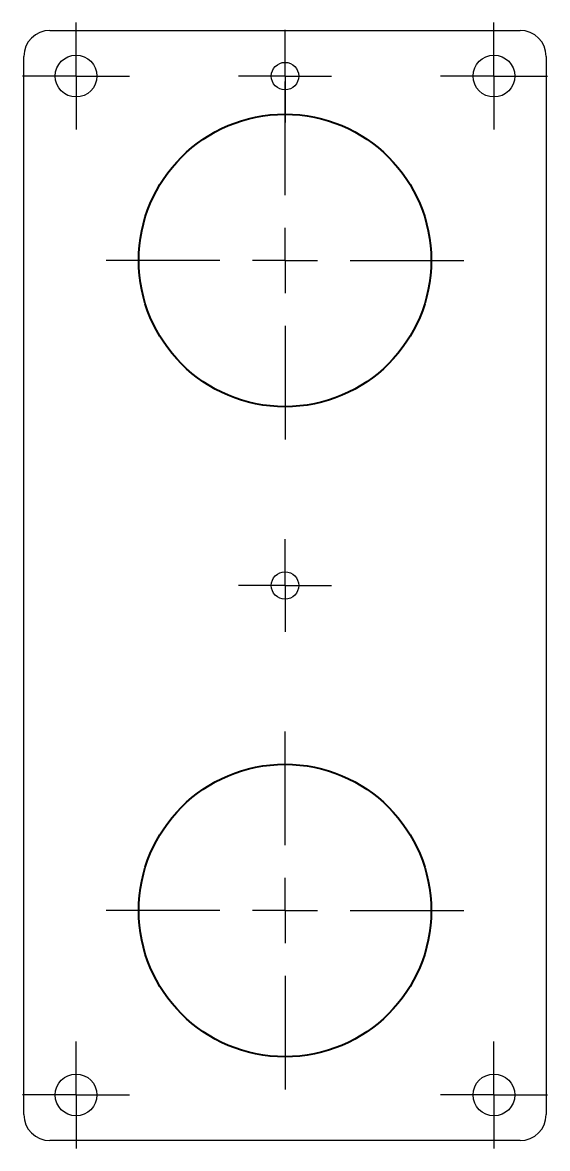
# Model space of a CAD drawing. Header units: millimetres. Extents: x 152.3 to 192.5, y 90.6 to 176.8.
import ezdxf

# ---------------------------------------------------------------- set-up
doc = ezdxf.new("R2010")
doc.units = ezdxf.units.MM
doc.layers.add('图框', color=7, linetype='Continuous')
doc.layers.add('标注层', color=4, linetype='Continuous', lineweight=40)
doc.layers.add('粗实线层', color=7, linetype='Continuous', lineweight=40)

# ---------------------------------------------------------------- blocks, each defined once
blk = doc.blocks.new('SW_CENTERMARKSYMBOL_0')
at = {"layer": '图框', "color": 0}
for p, q in [((0, 5), (0, 13.7)), ((0, 0), (0, 2.5)), ((-5, 0), (-13.7, 0)), ((0, 0), (-2.5, 0)), ((0, 0), (0, -2.5)), ((0, 0), (2.5, 0)), ((5, 0), (13.7, 0)), ((0, -5), (0, -13.7))]:
    blk.add_line(p, q, dxfattribs=at)
blk = doc.blocks.new('SW_CENTERMARKSYMBOL_1')
at = {"layer": '图框', "color": 0}
for p, q in [((0, 5), (0, 13.7)), ((0, 0), (0, 2.5)), ((-5, 0), (-13.7, 0)), ((0, 0), (-2.5, 0)), ((0, 0), (0, -2.5)), ((0, 0), (2.5, 0)), ((5, 0), (13.7, 0)), ((0, -5), (0, -13.7))]:
    blk.add_line(p, q, dxfattribs=at)
blk = doc.blocks.new('SW_CENTERMARKSYMBOL_2')
at = {"layer": '图框', "color": 0}
for p, q in [((0, 2.5), (0, 4.1)), ((0, 0), (0, 2.5)), ((-2.5, 0), (-4.1, 0)), ((0, 0), (-2.5, 0)), ((0, 0), (0, -2.5)), ((0, 0), (2.5, 0)), ((2.5, 0), (4.1, 0)), ((0, -2.5), (0, -4.1))]:
    blk.add_line(p, q, dxfattribs=at)
blk = doc.blocks.new('SW_CENTERMARKSYMBOL_3')
at = {"layer": '图框', "color": 0}
for p, q in [((0, 2.5), (0, 3.55)), ((0, 0), (0, 2.5)), ((-2.5, 0), (-3.55, 0)), ((0, 0), (-2.5, 0)), ((0, 0), (0, -2.5)), ((0, 0), (2.5, 0)), ((2.5, 0), (3.55, 0)), ((0, -2.5), (0, -3.55))]:
    blk.add_line(p, q, dxfattribs=at)
blk = doc.blocks.new('SW_CENTERMARKSYMBOL_4')
at = {"layer": '图框', "color": 0}
for p, q in [((0, 2.5), (0, 4.1)), ((0, 0), (0, 2.5)), ((-2.5, 0), (-4.1, 0)), ((0, 0), (-2.5, 0)), ((0, 0), (0, -2.5)), ((0, 0), (2.5, 0)), ((2.5, 0), (4.1, 0)), ((0, -2.5), (0, -4.1))]:
    blk.add_line(p, q, dxfattribs=at)
blk = doc.blocks.new('SW_CENTERMARKSYMBOL_5')
at = {"layer": '图框', "color": 0}
for p, q in [((0, 2.5), (0, 4.1)), ((0, 0), (0, 2.5)), ((-2.5, 0), (-4.1, 0)), ((0, 0), (-2.5, 0)), ((0, 0), (0, -2.5)), ((0, 0), (2.5, 0)), ((2.5, 0), (4.1, 0)), ((0, -2.5), (0, -4.1))]:
    blk.add_line(p, q, dxfattribs=at)
blk = doc.blocks.new('SW_CENTERMARKSYMBOL_6')
at = {"layer": '图框', "color": 0}
for p, q in [((0, 2.5), (0, 4.1)), ((0, 0), (0, 2.5)), ((-2.5, 0), (-4.1, 0)), ((0, 0), (-2.5, 0)), ((0, 0), (0, -2.5)), ((0, 0), (2.5, 0)), ((2.5, 0), (4.1, 0)), ((0, -2.5), (0, -4.1))]:
    blk.add_line(p, q, dxfattribs=at)
blk = doc.blocks.new('SW_CENTERMARKSYMBOL_7')
at = {"layer": '图框', "color": 0}
for p, q in [((0, 2.5), (0, 3.55)), ((0, 0), (0, 2.5)), ((-2.5, 0), (-3.55, 0)), ((0, 0), (-2.5, 0)), ((0, 0), (0, -2.5)), ((0, 0), (2.5, 0)), ((2.5, 0), (3.55, 0)), ((0, -2.5), (0, -3.55))]:
    blk.add_line(p, q, dxfattribs=at)

msp = doc.modelspace()

# ---------------------------------------------------------------- linework, layer by layer
at = {"color": 7, "linetype": 'Continuous', "lineweight": 25}
for centre, radius in [((156.386, 172.67), 1.6), ((188.386, 172.67), 1.6), ((172.386, 172.67), 1.05), ((172.386, 133.67), 1.05), ((156.386, 94.67), 1.6), ((188.386, 94.67), 1.6)]:
    msp.add_circle(centre, radius, dxfattribs=at)
at = {"layer": '标注层', "color": 7, "linetype": 'Continuous', "lineweight": 25}
msp.add_line((154.386, 176.17), (190.386, 176.17), dxfattribs=at)
at = {"layer": '标注层'}
for centre in [(172.386, 158.555), (172.386, 108.786)]:
    msp.add_circle(centre, 11.2, dxfattribs=at)
at = {"layer": '粗实线层', "color": 7, "linetype": 'Continuous', "lineweight": 25}
for p, q in [((152.386, 93.17), (152.386, 174.17)), ((192.386, 174.17), (192.386, 93.17)), ((190.386, 91.17), (154.386, 91.17))]:
    msp.add_line(p, q, dxfattribs=at)
at = {"layer": '粗实线层', "lineweight": 25}
for centre, start, end in [((154.386, 174.17), 90, 180), ((190.386, 174.17), 0, 90)]:
    msp.add_arc(centre, 2, start, end, dxfattribs=at)
at = {"layer": '粗实线层', "color": 7, "linetype": 'Continuous', "lineweight": 25}
for centre, start, end in [((154.386, 93.17), 180, 270), ((190.386, 93.17), 270, 0)]:
    msp.add_arc(centre, 2, start, end, dxfattribs=at)

# ---------------------------------------------------------------- block references
at = {"layer": '图框'}
for name, p in [('SW_CENTERMARKSYMBOL_2', (156.386, 172.67)), ('SW_CENTERMARKSYMBOL_4', (188.386, 172.67)), ('SW_CENTERMARKSYMBOL_7', (172.386, 172.67)), ('SW_CENTERMARKSYMBOL_0', (172.386, 158.555)), ('SW_CENTERMARKSYMBOL_3', (172.386, 133.67)), ('SW_CENTERMARKSYMBOL_1', (172.386, 108.786)), ('SW_CENTERMARKSYMBOL_5', (156.386, 94.67)), ('SW_CENTERMARKSYMBOL_6', (188.386, 94.67))]:
    msp.add_blockref(name, p, dxfattribs=at)

doc.saveas('drawing.dxf')
